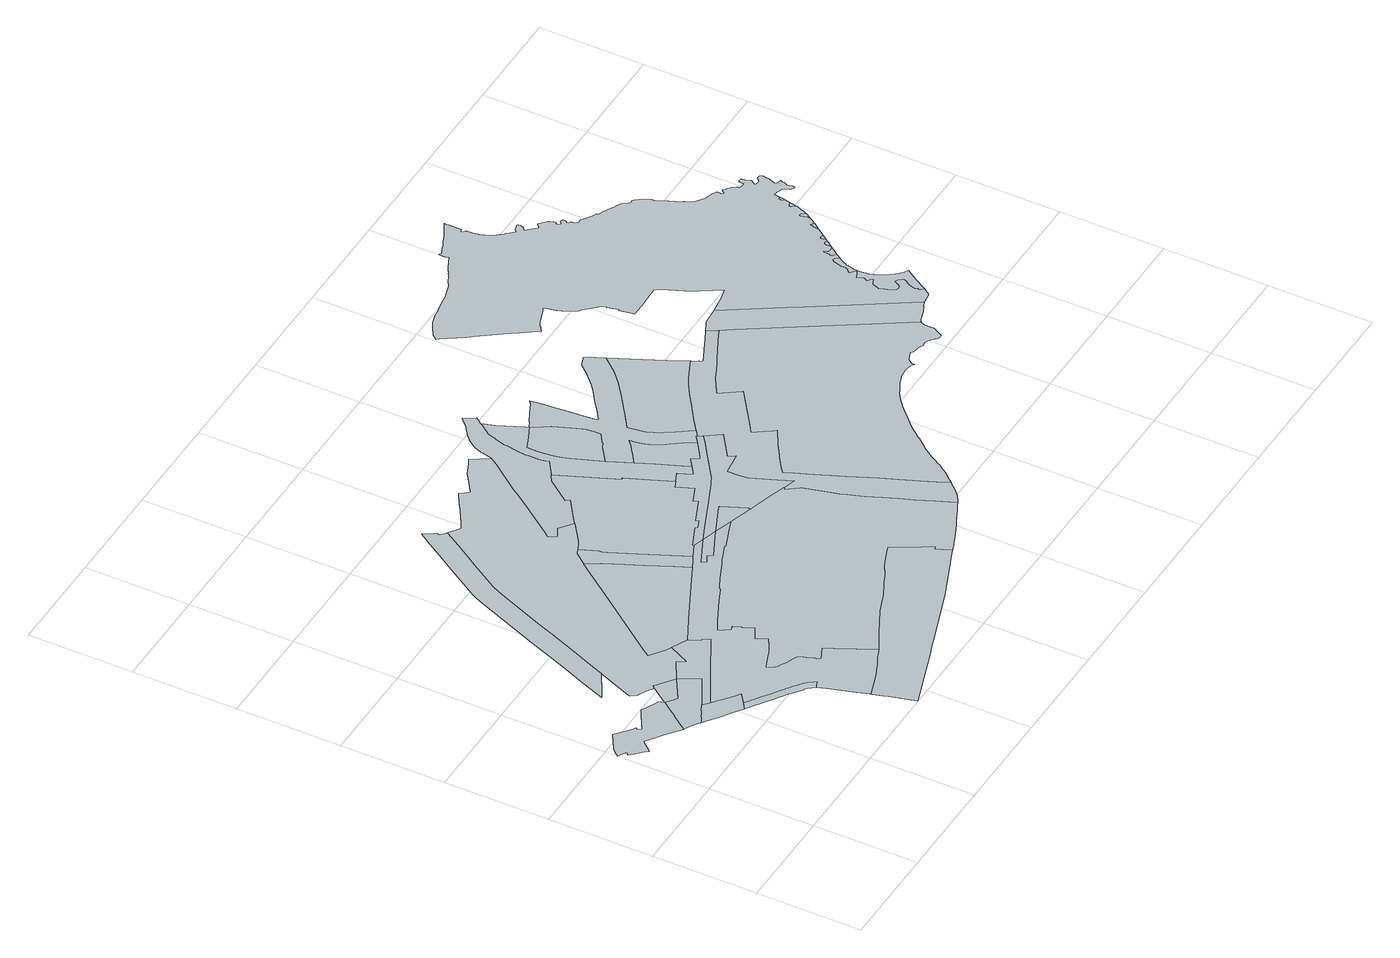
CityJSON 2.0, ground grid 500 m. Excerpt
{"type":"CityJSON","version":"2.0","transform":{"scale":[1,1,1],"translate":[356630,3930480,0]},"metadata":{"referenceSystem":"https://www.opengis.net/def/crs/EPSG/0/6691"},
"CityObjects":{
"object1":{"type":"GenericCityObject","attributes":{"function":"10","validFromType":"3","custodian":"神奈川県","notificationNumber":"神奈川県告示第1107号","prefecture":"14","city":"14150","floorAreaRate":4},"geometry":[{"type":"MultiSurface","lod":"1","boundaries":[[[0,1,2,3,4,5,6,7,8,9,10,11,12,13,14,15,16,17,18,19,20,21,22,23,24,25,26,27,28,29,30,31,32,33,34,35,36,37,38,39,40,41,42,43,44,45,46,47,48,49,50,51,52,53,54,55,56,57,58,59]]]}]},
"object2":{"type":"GenericCityObject","attributes":{"function":"10","validFromType":"3","custodian":"神奈川県","notificationNumber":"神奈川県告示第1107号","prefecture":"14","city":"14150","floorAreaRate":4},"geometry":[{"type":"MultiSurface","lod":"1","boundaries":[[[60,61,62,63,64,65,66,67,68,69,70,71,72,73,74,75,76,77,78,79,80,81,82,83,84,85,86,87,88,89,90,91,92,93]]]}]},
"object3":{"type":"GenericCityObject","attributes":{"function":"10","validFromType":"3","custodian":"神奈川県","notificationNumber":"神奈川県告示第1107号","prefecture":"14","city":"14150","floorAreaRate":5},"geometry":[{"type":"MultiSurface","lod":"1","boundaries":[[[94,95,96,97,98,99,68,67,66,65,64,63,62,61,60,93,100,101,102,103,104,59,58,57,56,55,54,53,52,51,50,49,48,47,46,45,44]]]}]},
"object4":{"type":"GenericCityObject","attributes":{"function":"9","validFromType":"3","custodian":"神奈川県","notificationNumber":"神奈川県告示第11号","prefecture":"14","city":"14150","floorAreaRate":3},"geometry":[{"type":"MultiSurface","lod":"1","boundaries":[[[105,106,59,104,103,102]]]}]},
"object5":{"type":"GenericCityObject","attributes":{"function":"9","validFromType":"3","custodian":"神奈川県","notificationNumber":"神奈川県告示第11号","prefecture":"14","city":"14150","floorAreaRate":2},"geometry":[{"type":"MultiSurface","lod":"1","boundaries":[[[74,107,108,109,110,111,112,113,114,115,116,117,118,119,120,121,122,123,124,125,126,127,128,129,130,131,132,133,134,135,136,137,138,139,140,141,142,143,144,145,146,147,148,149,150,151,152,153,154,155,156,157,158,159,160,161,162,75]]]}]},
"object6":{"type":"GenericCityObject","attributes":{"function":"9","validFromType":"3","custodian":"神奈川県","notificationNumber":"神奈川県告示第11号","prefecture":"14","city":"14150","floorAreaRate":3},"geometry":[{"type":"MultiSurface","lod":"1","boundaries":[[[163,164,102,101,100,93,92,165,166,167,168,169,170]]]}]},
"object7":{"type":"GenericCityObject","attributes":{"function":"6","validFromType":"3","custodian":"神奈川県","notificationNumber":"神奈川県告示第11号","prefecture":"14","city":"14150","floorAreaRate":2},"geometry":[{"type":"MultiSurface","lod":"1","boundaries":[[[171,172,173,174,175,176,177,178,179,180,181,182,183,184,185,186,187,188,189,190,191,192,193,194,195,196,197,198,199,200,201,202,203,204,205,206,207,208,209,210,211,212,213,214,215,216,217,218,219]]]}]},
"object8":{"type":"GenericCityObject","attributes":{"function":"5","validFromType":"3","custodian":"神奈川県","notificationNumber":"神奈川県告示第11号","prefecture":"14","city":"14150","floorAreaRate":2},"geometry":[{"type":"MultiSurface","lod":"1","boundaries":[[[220,221,222,223,224,225,226,169,168,167,166,165,92,91,90,89,88,87,86,85,84,83,82,81,80,79,78,77,76,75,162,161,160,159,158,157,156,155,154,153,152,151,150,149,148,147,146,145,144,143,142,141,140,139,138,137,136,135,134,133,132,131,130,129,128,127,126,125,227,228,229,230,231,232,233,234,235,236,237,238,239,240,241,242,243,244,245,246,247,248,249,250,251,252,253,254,255,256,257,258,259,260,261,262,263,264,265,266,267,268,269,270,271,272,273,274,275,276,277,278,279,280,281,282,283,284,285,286,287,288,289,290,291,292,293,294,295,296,297,298,299,300,301,302,303,304,305,306]]]}]},
"object9":{"type":"GenericCityObject","attributes":{"function":"3","validFromType":"3","custodian":"神奈川県","notificationNumber":"神奈川県告示第446号","prefecture":"14","city":"14150","floorAreaRate":2},"geometry":[{"type":"MultiSurface","lod":"1","boundaries":[[[226,225,224,223,307,308,309,310,311,312,313,314,315,316,317,318,319,170,169]]]}]},
"object10":{"type":"GenericCityObject","attributes":{"function":"5","validFromType":"3","custodian":"神奈川県","notificationNumber":"神奈川県告示第11号","prefecture":"14","city":"14150","floorAreaRate":2},"geometry":[{"type":"MultiSurface","lod":"1","boundaries":[[[199,198,197,196,195,194,193,192,191,190,189,188,187,186,185,184,183,320,321,322,323,324,325,106,105,102,164,163,170,319,318,317,316,315,314,313,312,326,327,328,329,330,331,332,333,334,335,336,337,338,339,340,341,342,343,344,345,346,347,348,349,350,351,352,353,354,355,356,357,358,359,360,361,200]]]}]},
"object11":{"type":"GenericCityObject","attributes":{"function":"23","validFromType":"3","custodian":"相模原市","notificationNumber":"相模原市告示第107号","prefecture":"14","city":"14150"},"geometry":[{"type":"MultiSurface","lod":"1","boundaries":[[[362,363,364,365,366,367,368,369,370,371,372,373,374,375,376,377,378,379,380,381,382,383,384,385,386,387,388,389,390,391,392,393,394,395,396,397,398,399,400,401,402,403,404,405,406,407,408,409,410,411,412,413,240,239,238,237,236,235,234,233,414,415,416,417,418,419,420,421,422,423,424,425,426,427,428,429,430,431,432,433,434]]]}]},
"object12":{"type":"GenericCityObject","attributes":{"function":"4","validFromType":"3","custodian":"神奈川県","notificationNumber":"神奈川県告示第446号","prefecture":"14","city":"14150","floorAreaRate":2},"geometry":[{"type":"MultiSurface","lod":"1","boundaries":[[[222,221,435,436,437,438,328,327,326,312,311,310,309,308,307,223]]]}]},
"object13":{"type":"GenericCityObject","attributes":{"function":"1","validFromType":"3","custodian":"神奈川県","notificationNumber":"神奈川県告示第446号","prefecture":"14","city":"14150","floorAreaRate":1},"geometry":[{"type":"MultiSurface","lod":"1","boundaries":[[[439,440,441,442,443,444,445,446,447,448,449,450,451,452,453,454,455,456,457,458,459,460,461,462,463,464,465,466,467,468,469,470,471,472,473,474,475,476,477,478,479,480,481,482,483,484,485,486,487,488,489,490,491,299,298,297,296,295,294,293,292,291,290,289,288,287,286,285,284,283,282,281,280,279,278,277,276,275,274,273,272,271,270,269,268,267,266,265,264,263,262,261,260,259,258,257,256,255,254,253,252,251,250,249,248,247,246,245,244,243,242,241,240,413,412,411,410,408,407,405,404,403,402,400,399,398,397,396,394,393,392,391,390,389,388,387,386,385,384,383,382,381,380,379,378,377,376,375,374,373,372,371,370,369,368,367,366,365,364,363,362,434,433]]]}]},
"object14":{"type":"GenericCityObject","attributes":{"function":"9","validFromType":"3","custodian":"神奈川県","notificationNumber":"神奈川県告示第11号","prefecture":"14","city":"14150","floorAreaRate":2},"geometry":[{"type":"MultiSurface","lod":"1","boundaries":[[[306,305,304,303,302,301,300]]]}]},
"object15":{"type":"GenericCityObject","attributes":{"function":"3","validFromType":"3","custodian":"神奈川県","notificationNumber":"神奈川県告示第446号","prefecture":"14","city":"14150","floorAreaRate":2},"geometry":[{"type":"MultiSurface","lod":"1","boundaries":[[[492,493,494,495,496,497,498,499,331,330,329,328,438,437,436,435,221,220,500,501,502,503,504,505,506,507,508,509,510]]]}]},
"object16":{"type":"GenericCityObject","attributes":{"function":"9","validFromType":"3","custodian":"神奈川県","notificationNumber":"神奈川県告示第11号","prefecture":"14","city":"14150","floorAreaRate":2},"geometry":[{"type":"MultiSurface","lod":"1","boundaries":[[[511,512,513,514,515,300,299,491]]]}]},
"object17":{"type":"GenericCityObject","attributes":{"function":"11","validFromType":"3","custodian":"神奈川県","notificationNumber":"神奈川県告示第11号","prefecture":"14","city":"14150","floorAreaRate":2},"geometry":[{"type":"MultiSurface","lod":"1","boundaries":[[[516,517,518,519,341,340,339,338,337,336,335,334,333,332,331,499,498,497,496,495,520,521,522,523,524,525,526,527,528,529,530,531,532,533,534,535,536,537,538,539,540,541,542,543,544,545,546,547,548,549,550,551,552,553,554,555,556,557,558,559,560,561,562,563,564,565,566,567,568,569,570,571,572]]]}]},
"object18":{"type":"GenericCityObject","attributes":{"function":"9","validFromType":"3","custodian":"神奈川県","notificationNumber":"神奈川県告示第11号","prefecture":"14","city":"14150","floorAreaRate":2},"geometry":[{"type":"MultiSurface","lod":"1","boundaries":[[[306,573,574,575,576,577,578,579,580,581,582,583,584,585,586,587,588,589,590,591,592,510,509,508,507,506,505,504,503,502,501,500,220]]]}]},
"object19":{"type":"GenericCityObject","attributes":{"function":"9","validFromType":"3","custodian":"神奈川県","notificationNumber":"神奈川県告示第11号","prefecture":"14","city":"14150","floorAreaRate":3},"geometry":[{"type":"MultiSurface","lod":"1","boundaries":[[[515,514,513,512,511,491,490,489,593,594,595,596,597,598,599,600,601,602,603,604,605,583,582,581,580,579,578,577,576,575,574,573,306,300]]]}]},
"object20":{"type":"GenericCityObject","attributes":{"function":"5","validFromType":"3","custodian":"神奈川県","notificationNumber":"神奈川県告示第11号","prefecture":"14","city":"14150","floorAreaRate":2},"geometry":[{"type":"MultiSurface","lod":"1","boundaries":[[[606,607,545,544,543,542,541,540,539,538,537,536,535,534,533,532,531,530,529,528,527,526,525,524,523,522,521,520,495,494,493,492,510,592,591,590,608,609,610,611,612,613,614,615,616,617,618,619,620,621,622]]]}]},
"object21":{"type":"GenericCityObject","attributes":{"function":"1","validFromType":"3","custodian":"神奈川県","notificationNumber":"神奈川県告示第446号","prefecture":"14","city":"14150","floorAreaRate":1},"geometry":[{"type":"MultiSurface","lod":"1","boundaries":[[[621,620,619,618,617,616,615,614,613,623,624,625,626,627,628,629,630,631,632,633,634,635,636,637,622]]]}]},
"object22":{"type":"GenericCityObject","attributes":{"function":"1","validFromType":"3","custodian":"神奈川県","notificationNumber":"神奈川県告示第446号","prefecture":"14","city":"14150","floorAreaRate":1},"geometry":[{"type":"MultiSurface","lod":"1","boundaries":[[[589,588,587,586,638,639,640,641,642,643,644,645,646,647,648,649,650,651,610,609,608,590]]]}]},
"object23":{"type":"GenericCityObject","attributes":{"function":"4","validFromType":"3","custodian":"神奈川県","notificationNumber":"神奈川県告示第446号","prefecture":"14","city":"14150","floorAreaRate":1.5},"geometry":[{"type":"MultiSurface","lod":"1","boundaries":[[[652,653,654,655,656,622,637,636,635,634,633,632,631,630,629,628,627,626,625,624,623,613,612,611,610,651,650,649,648,647,646,645,644,643,642,641,640,639,638,586,585,584,657,658,659,660,661,662,663,664,665,666,667,668,669,670,671,672,673,674,675,676,677,678,679,680,681,682,683,684,685,686,687,688,689,690,691,692]]]}]},
"object24":{"type":"GenericCityObject","attributes":{"function":"5","validFromType":"3","custodian":"神奈川県","notificationNumber":"神奈川県告示第11号","prefecture":"14","city":"14150","floorAreaRate":2},"geometry":[{"type":"MultiSurface","lod":"1","boundaries":[[[693,694,695,696,697,698,699,657,584,583,605,604,603,602,601,600,599,598,597,596,595,594,593,489,488,487,486,485,484,483,482,481,480,479,478,477,476,475,474,473,700,701,702,703,704,705,706,707,708,709,710,711,712,713,714,715,716,717,718,719,720,721,722,723,724,725,726,727,728,729,730,731,732,733,734,735,736,737,738,739,740,741,742,743,744,745,746,747,748,749,750,751]]]}]},
"object25":{"type":"GenericCityObject","attributes":{"function":"1","validFromType":"3","custodian":"神奈川県","notificationNumber":"神奈川県告示第446号","prefecture":"14","city":"14150","floorAreaRate":1},"geometry":[{"type":"MultiSurface","lod":"1","boundaries":[[[699,698,697,696,695,694,693,751,752,753,754,755,756,757,675,674,673,672,671,670,669,668,667,666,665,664,663,662,661,660,659,658,657]]]}]},
"object26":{"type":"GenericCityObject","attributes":{"function":"1","validFromType":"3","custodian":"神奈川県","notificationNumber":"神奈川県告示第446号","prefecture":"14","city":"14150","floorAreaRate":1},"geometry":[{"type":"MultiSurface","lod":"1","boundaries":[[[743,742,741,740,739,738,737,736,735,734,733,732,731,730,729,728,727,726,725,724,723,722,721,720,719,718,717,716,715,714,758,759,760,761,762,763,764,765,766,767,768,769,770,771,772,773,774,775,776,777,778,779,780,781,782,783,784,785,786,787,788,789,790,791,792,793,794,795,796,797,798,799,800,801,802,803,804,805,806,807,808,809,810,811,812,813,814,815,816,817,818,819,820,821,822,823,824,825,826,827,828,829,830,831,832,833,834,835,836,837,838,839,840,841,842,843,844,845,846,847,848,849,850,851,852,853,854,855,856,857,858,859,860,861,744]]]}]},
"object27":{"type":"GenericCityObject","attributes":{"function":"7","validFromType":"3","custodian":"神奈川県","notificationNumber":"神奈川県告示第11号","prefecture":"14","city":"14150","floorAreaRate":2},"geometry":[{"type":"MultiSurface","lod":"1","boundaries":[[[862,863,864,865,866,867,868,869,870,871,872,873,874,875,876,877,878,879,880,881,882,883,745,744,861,860]]]}]},
"object28":{"type":"GenericCityObject","attributes":{"function":"3","validFromType":"3","custodian":"神奈川県","notificationNumber":"神奈川県告示第446号","prefecture":"14","city":"14150","floorAreaRate":2},"geometry":[{"type":"MultiSurface","lod":"1","boundaries":[[[884,885,886,887,888,889,890,891,892,893,894,895,896,897,898,899,900,901,902,903,904,905,906,907,908,909,910,911,912,913,914,915,916,917,918,919,920,921,922,923,924,925,926,927,928,929,930,931,932,933,934,935,936,937,938,939,940,941,942,943,944,945,946,947,948,949,950,951,952,953,954,955,956,957,958,959,960,961,962,963,964,965,966,967,968,969,970,971,972,973,974,975,976,977,978,979,980,981,982,983,984,985,986,987,988,989,990,991,992,993,994,995,996,997,998,999,1000,1001,1002,1003,1004,1005,1006,1007,1008,1009,1010,1011,1012,1013,1014,1015,1016,1017,1018,1019,1020,1021,1022,1023,1024,1025,1026,1027,1028,1029,1030,1031,1032,1033,1034,1035,1036,1037,1038,1039,1040,1041,1042,1043,1044,1045,1046,880,879,878,877,876,875,1047,1048,1049,1050,1051,1052,1053,1054,1055,1056,1057,1058,1059,1060,1061,1062,1063,1064,1065,1066,1067,1068,1069,1070,1071,1072,1073,1074,1075,1076,1077,1078,1079,1080,1081,1082,1083,1084,1085,1086,1087,1088,1089,1090,1091,1092,1093,1094,1095,1096,1097,1098,1099,1100,1101,1102,1103,1104,1105,1106,1107,1108,1109,1110,1111,1112,1113,1114,1115,1116,1117,1118,1119,1120,1121,1122,1123,1124,1125,1126,1127,1128,1129,1130,1131,1132,1133,1134,1135,1136,1137,1138,1139,1140,1141,1142,1143,1144,1145,1146,1147,1148,1149,1150,1151,1152,1153,1154,1155,1156,1157,1158,1159,1160,1161,1162,1163,1164,1165,1166,1167,1168,1169,1170,1171,1172,1173,1174,1175,1176,1177,1178,1179,1180,1181,1182,1183,1184,1185,1186,1187,1188,1189,1190,1191,1192,1193,1194,1195,1196,1197,1198,1199,1200,1201,1202,1203,1204,1205,1206,1207,1208,1209,1210,1211,1212,1213,1214,1215,1216,1217,1218,1219,1220,1221,1222,1223,1224,1225,1226,1227,1228,1229,1230,1231,1232,1233,1234,1235,1236,1237,1238,1239,1240,1241,1242,1243,1244,1245,1246,1247,1248,1249,1250,1251,1252,1253,1254,1255,1256,1257,1258,1259,1260,1261,1262,1263,1264,1265,1266,1267,1268,1269,1270,1271,1272,1273,1274,1275,1276,1277,1278,1279,1280,1281,1282,1283,1284,1285,1286,1287,1288,1289,1290,1291,1292,1293,1294,1295,1296,1297,1298,1299,1300,1301,1302,1303,1304,1305,1306,1307,1308,1309,1310,1311,1312,1313,1314,1315,1316,1317,1318,1319,1320,1321,1322,1323,1324,1325,1326,1327,1328,1329,1330,1331,1332,1333,1334,1335,1336,1337]]]}]},
"object29":{"type":"GenericCityObject","attributes":{"function":"3","validFromType":"3","custodian":"神奈川県","notificationNumber":"神奈川県告示第11号","prefecture":"14","city":"14150","floorAreaRate":2},"geometry":[{"type":"MultiSurface","lod":"1","boundaries":[[[1338,1339,1340,1341,1342,1343,1344,1345,1346,1347,1348,1349,1350,1351,1352,1353,1354,1355,1356,1357,1358,1359,1360,1361,1362,1363,1364,1365,1366,1367,1368,1369,1370,1371,1372,1373,1120,1119,1118,1117,1116,1115,1114,1113,1112,1111,1110,1109,1108,1107,1106,1105,1104,1103,1102,1101,1100,1099,1098,1097,1096,1095,1094,1093,1092,1091,1090,1089,1088,1087,1086,1085,1084,1083,1082,1081,1080,1079,1078,1077,1076,1075,1074,1073,1072,1071,1070,1069,1068,1067,1066,1065,1064,1063,1062,1061,1060,1059,1058]]]}]},
"object30":{"type":"GenericCityObject","attributes":{"function":"3","validFromType":"3","custodian":"神奈川県","notificationNumber":"神奈川県告示第446号","prefecture":"14","city":"14150","floorAreaRate":2},"geometry":[{"type":"MultiSurface","lod":"1","boundaries":[[[1374,1375,1132,1131,1130,1129,1128,1127,1126,1125,1124,1123]]]}]},
"object31":{"type":"GenericCityObject","attributes":{"function":"3","validFromType":"3","custodian":"神奈川県","notificationNumber":"神奈川県告示第11号","prefecture":"14","city":"14150","floorAreaRate":2},"geometry":[{"type":"MultiSurface","lod":"1","boundaries":[[[1376,1377,1378,1143,1142,1141,1140,1139,1138,1137,1136,1135,1134,1133]]]}]},
"object32":{"type":"GenericCityObject","attributes":{"function":"3","validFromType":"3","custodian":"神奈川県","notificationNumber":"神奈川県告示第11号","prefecture":"14","city":"14150","floorAreaRate":2},"geometry":[{"type":"MultiSurface","lod":"1","boundaries":[[[1379,1151,1150,1149,1148,1147,1146,1145]]]}]},
"object33":{"type":"GenericCityObject","attributes":{"function":"3","validFromType":"3","custodian":"神奈川県","notificationNumber":"神奈川県告示第11号","prefecture":"14","city":"14150","floorAreaRate":2},"geometry":[{"type":"MultiSurface","lod":"1","boundaries":[[[1380,1160,1159,1158,1157,1156,1155,1154]]]}]},
"object34":{"type":"GenericCityObject","attributes":{"function":"3","validFromType":"3","custodian":"神奈川県","notificationNumber":"神奈川県告示第11号","prefecture":"14","city":"14150","floorAreaRate":2},"geometry":[{"type":"MultiSurface","lod":"1","boundaries":[[[1381,1382,1172,1171,1170,1169,1168,1167,1166,1165,1164]]]}]},
"object35":{"type":"GenericCityObject","attributes":{"function":"3","validFromType":"3","custodian":"神奈川県","notificationNumber":"神奈川県告示第11号","prefecture":"14","city":"14150","floorAreaRate":2},"geometry":[{"type":"MultiSurface","lod":"1","boundaries":[[[1383,1384,1193,1192,1191,1190,1189,1188,1187,1186,1185,1184]]]}]},
"object36":{"type":"GenericCityObject","attributes":{"function":"3","validFromType":"3","custodian":"神奈川県","notificationNumber":"神奈川県告示第11号","prefecture":"14","city":"14150","floorAreaRate":2},"geometry":[{"type":"MultiSurface","lod":"1","boundaries":[[[1385,1205,1204,1203,1202,1201,1200,1199,1198,1197,1196,1195]]]}]}
},
"vertices":[
[405,935,0],[402,952,0],[395,959,0],[386,963,0],[342,985,0],[315,999,0],[300,990,0],[281,979,0],[242,957,0],[207,934,0],[194,954,0],[204,962,0],[181,977,0],[160,993,0],[117,1028,0],[73,1000,0],[49,985,0],[43,982,0],[29,973,0],[15,955,0],[12,951,0],[7,943,0],[43,919,0],[32,907,0],[50,889,0],[53,886,0],[58,881,0],[63,876,0],[68,870,0],[81,856,0],[96,840,0],[105,851,0],[109,856,0],[126,876,0],[142,892,0],[155,882,0],[217,837,0],[224,832,0],[231,826,0],[264,802,0],[271,797,0],[273,795,0],[285,786,0],[286,785,0],[291,782,0],[298,792,0],[304,801,0],[315,815,0],[324,825,0],[337,844,0],[344,853,0],[347,857,0],[351,861,0],[361,875,0],[370,887,0],[379,899,0],[382,904,0],[387,911,0],[397,923,0],[406,935,0],
[456,786,0],[439,777,0],[426,769,0],[414,763,0],[404,758,0],[390,750,0],[378,743,0],[368,738,0],[365,737,0],[368,734,0],[384,721,0],[430,689,0],[474,659,0],[480,655,0],[529,621,0],[562,643,0],[565,645,0],[585,660,0],[599,670,0],[609,678,0],[587,693,0],[580,697,0],[575,701,0],[571,704,0],[563,710,0],[559,713,0],[548,722,0],[535,734,0],[530,738,0],[525,742,0],[519,746,0],[501,760,0],[494,765,0],[465,791,0],
[296,780,0],[302,779,0],[304,777,0],[346,750,0],[359,740,0],[363,738,0],[545,834,0],[615,872,0],[565,964,0],[454,898,0],[444,906,0],
[477,1030,0],[466,1016,0],
[534,617,0],[548,608,0],[574,591,0],[589,580,0],[593,577,0],[628,553,0],[634,549,0],[636,547,0],[663,529,0],[671,525,0],[710,498,0],[711,495,0],[758,461,0],[765,459,0],[774,452,0],[786,436,0],[794,425,0],[795,424,0],[797,420,0],[801,423,0],[808,426,0],[817,430,0],[826,434,0],[831,436,0],[828,441,0],[824,446,0],[818,454,0],[814,460,0],[808,467,0],[799,476,0],[793,481,0],[788,486,0],[781,492,0],[772,498,0],[761,507,0],[755,511,0],[745,518,0],[740,522,0],[730,528,0],[723,533,0],[715,538,0],[702,547,0],[697,550,0],[692,554,0],[679,562,0],[670,568,0],[656,578,0],[645,585,0],[636,592,0],[622,601,0],[613,607,0],[600,616,0],[596,619,0],[581,629,0],[573,634,0],[567,639,0],
[681,978,0],[659,1018,0],[665,858,0],[857,961,0],[841,993,0],[836,991,0],[808,1044,0],[734,1080,0],
[582,1870,0],[521,1719,0],[483,1624,0],[430,1492,0],[389,1391,0],[354,1304,0],[337,1264,0],[307,1185,0],[311,1187,0],[320,1191,0],[380,1225,0],[396,1235,0],[442,1260,0],[459,1301,0],[478,1348,0],[512,1431,0],[536,1490,0],[566,1564,0],[585,1612,0],[613,1682,0],[639,1748,0],[685,1859,0],[701,1897,0],[720,1934,0],[746,1977,0],[774,2020,0],[804,2068,0],[835,2115,0],[883,2189,0],[934,2268,0],[927,2271,0],[920,2280,0],[905,2295,0],[906,2297,0],[911,2304,0],[906,2309,0],[904,2312,0],[899,2319,0],[887,2339,0],[875,2358,0],[822,2277,0],[789,2226,0],[746,2159,0],[702,2091,0],[647,2004,0],[637,1988,0],[622,1962,0],[608,1933,0],[596,1901,0],
[1362,1315,0],[1297,1284,0],[1271,1271,0],[1231,1252,0],[1120,1198,0],[965,1122,0],[921,1102,0],[799,417,0],[807,398,0],[810,391,0],[852,256,0],[853,252,0],[869,201,0],[869,199,0],[904,210,0],[973,234,0],[989,241,0],[1053,269,0],[1091,288,0],[1114,297,0],[1140,307,0],[1055,479,0],[1051,486,0],[1047,494,0],[1033,521,0],[1002,506,0],[996,503,0],[970,491,0],[968,494,0],[966,501,0],[962,514,0],[960,520,0],[957,528,0],[953,538,0],[951,543,0],[949,551,0],[945,564,0],[941,572,0],[938,579,0],[935,584,0],[932,587,0],[928,589,0],[917,593,0],[912,595,0],[886,605,0],[878,609,0],[858,619,0],[836,630,0],[831,635,0],[828,637,0],[812,671,0],[830,679,0],[863,693,0],[889,702,0],[900,706,0],[943,729,0],[943,730,0],[976,749,0],[949,800,0],[1013,834,0],[990,884,0],[992,885,0],[976,923,0],[954,913,0],[940,938,0],[925,960,0],[922,965,0],[979,996,0],[1095,1052,0],[1161,1080,0],[1170,1092,0],[1224,1117,0],[1310,1156,0],[1333,1167,0],[1362,1180,0],[1418,1203,0],[1420,1196,0],[1497,1225,0],[1516,1233,0],[1568,1253,0],[1483,1278,0],[1339,1210,0],[1334,1219,0],[1326,1233,0],[1290,1215,0],[1279,1239,0],[1410,1301,0],
[1198,1325,0],[1145,1440,0],[1111,1516,0],[1071,1604,0],[1061,1613,0],[1032,1667,0],[879,1463,0],[802,1360,0],[684,1204,0],[655,1165,0],[639,1142,0],[682,1111,0],[708,1094,0],
[380,1107,0],[371,1084,0],[387,1061,0],[391,1059,0],[398,1055,0],[445,1031,0],[1075,1722,0],[1075,1723,0],[1103,1734,0],[1135,1748,0],[1151,1759,0],[1244,1825,0],[1180,1873,0],[1134,1847,0],[1115,1886,0],[1133,1910,0],[1206,2009,0],[1249,2066,0],[1294,2130,0],[1317,2163,0],[1421,2300,0],[1447,2337,0],[1421,2376,0],[1395,2417,0],[1390,2414,0],[1366,2402,0],[1354,2396,0],[1341,2391,0],[1335,2389,0],[1324,2384,0],[1312,2378,0],[1288,2362,0],[1238,2327,0],[1211,2308,0],[1207,2314,0],[1195,2328,0],[1180,2348,0],[1126,2315,0],[1093,2292,0],[1048,2266,0],[1023,2251,0],[987,2230,0],
[1849,362,0],[1838,384,0],[1824,412,0],[1838,419,0],[1830,435,0],[1812,465,0],[1767,546,0],[1740,591,0],[1721,585,0],[1671,564,0],[1668,563,0],[1662,561,0],[1654,557,0],[1635,549,0],[1621,541,0],[1596,526,0],[1584,519,0],[1579,517,0],[1576,515,0],[1555,506,0],[1534,496,0],[1520,489,0],[1512,485,0],[1503,481,0],[1481,470,0],[1469,464,0],[1462,461,0],[1452,457,0],[1445,454,0],[1432,449,0],[1423,446,0],[1375,428,0],[1367,425,0],[1357,420,0],[1351,416,0],[1336,408,0],[1321,402,0],[1296,389,0],[1275,378,0],[1274,377,0],[1268,375,0],[1259,370,0],[1251,366,0],[1247,364,0],[1247,363,0],[1237,358,0],[1208,343,0],[1202,340,0],[1185,331,0],[1165,319,0],[1153,312,0],[1143,308,0],[870,192,0],[886,145,0],[888,138,0],[901,97,0],[902,92,0],[907,73,0],[911,58,0],[925,4,0],[1206,100,0],[1281,127,0],[1285,129,0],[1320,140,0],[1434,180,0],[1569,227,0],[1580,231,0],[1744,299,0],[1757,305,0],[1801,324,0],[1855,345,0],[1857,344,0],[1857,345,0],
[1198,1499,0],[1146,1615,0],[1136,1637,0],[1137,1651,0],
[1858,344,0],[1861,346,0],[1863,347,0],[1877,352,0],[1881,353,0],[1888,356,0],[1900,362,0],[1906,364,0],[1913,367,0],[1916,368,0],[1927,373,0],[1942,380,0],[1949,383,0],[1954,385,0],[1958,387,0],[1975,394,0],[1983,398,0],[1984,398,0],[2005,409,0],[2025,419,0],[2032,422,0],[2035,424,0],[2049,430,0],[2049,431,0],[2058,435,0],[2066,439,0],[2079,445,0],[2080,445,0],[2087,449,0],[2089,450,0],[2095,452,0],[2110,461,0],[2118,465,0],[2134,472,0],[2138,474,0],[2125,507,0],[2101,563,0],[2066,643,0],[2041,704,0],[2013,769,0],[1986,837,0],[1970,877,0],[1959,908,0],[1949,931,0],[1946,939,0],[1941,962,0],[1927,1015,0],[1906,1093,0],[1903,1099,0],[1862,1156,0],[1874,1162,0],[1783,1189,0],[1679,1219,0],
[1645,1682,0],[1600,1791,0],[1591,1785,0],[1472,2064,0],[1441,2044,0],[1357,1933,0],[1370,1914,0],[1284,1854,0],[1360,1316,0],[1357,1322,0],[1465,1369,0],[1470,1357,0],[1509,1374,0],[1503,1387,0],[1619,1437,0],[1609,1459,0],[1687,1491,0],[1654,1569,0],[1687,1583,0],
[1683,1231,0],[1635,1344,0],[1603,1331,0],[1549,1307,0],[1502,1287,0],
[1463,2399,0],[1462,2393,0],[1460,2385,0],[1450,2340,0],[1546,2112,0],[1542,2131,0],[1540,2138,0],[1537,2161,0],[1537,2178,0],[1536,2211,0],[1536,2222,0],[1537,2232,0],[1541,2266,0],[1550,2322,0],[1551,2332,0],[1553,2341,0],[1555,2348,0],[1561,2365,0],[1564,2375,0],[1567,2384,0],[1568,2390,0],[1575,2409,0],[1580,2424,0],[1581,2429,0],[1585,2433,0],[1596,2447,0],[1610,2466,0],[1616,2474,0],[1619,2478,0],[1624,2487,0],[1628,2492,0],[1647,2516,0],[1617,2570,0],[1615,2567,0],[1607,2559,0],[1586,2538,0],[1582,2534,0],[1553,2512,0],[1543,2505,0],[1539,2502,0],[1535,2499,0],[1533,2497,0],[1527,2493,0],[1520,2486,0],[1513,2479,0],[1506,2472,0],[1500,2465,0],[1488,2449,0],[1485,2444,0],[1483,2442,0],[1478,2434,0],[1477,2433,0],[1477,2431,0],[1472,2421,0],[1470,2416,0],[1469,2414,0],[1468,2411,0],
[1480,1331,0],[1558,1366,0],[1635,1398,0],[1699,1426,0],[1743,1445,0],[1757,1451,0],[1780,1462,0],[1823,1492,0],[1895,1545,0],[1958,1589,0],[2004,1622,0],[1989,1644,0],[1987,1647,0],[1956,1624,0],[1895,1581,0],[1870,1564,0],[1847,1597,0],[1806,1568,0],[1763,1538,0],[1734,1604,0],
[1930,1145,0],[1902,1212,0],[1866,1296,0],[1854,1324,0],[1851,1368,0],[1849,1417,0],[1849,1424,0],[1869,1427,0],[1916,1433,0],[1957,1438,0],[1936,1471,0],[2052,1554,0],[2021,1599,0],
[1695,2311,0],[1642,2427,0],[1790,1608,0],[1744,1715,0],[1710,1793,0],[1693,1834,0],[1679,1867,0],[1661,1907,0],[1622,1999,0],[1604,2046,0],[1595,2080,0],[1587,2114,0],[1583,2147,0],[1580,2188,0],[1581,2239,0],[1641,2265,0],[1701,2294,0],
[1678,1921,0],[1698,1935,0],[1720,1951,0],[1735,1962,0],[1754,1970,0],[1768,1981,0],[1809,2008,0],[1806,2043,0],[1804,2060,0],[1802,2076,0],[1798,2091,0],[1791,2116,0],[1781,2140,0],[1749,2214,0],[1710,2273,0],
[1921,1675,0],[1890,1719,0],[1869,1749,0],[1855,1775,0],[1845,1796,0],[1838,1817,0],[1833,1838,0],[1830,1858,0],[1827,1881,0],[1817,1874,0],[1803,1859,0],[1778,1842,0],[1747,1819,0],[1720,1801,0],
[1843,2367,0],[1834,2360,0],[1817,2351,0],[1734,2312,0],[1732,2309,0],[2020,1666,0],[1971,1737,0],[1958,1755,0],[1943,1777,0],[1934,1792,0],[1922,1816,0],[1914,1836,0],[1908,1858,0],[1904,1877,0],[1896,1931,0],[1963,1978,0],[2004,2008,0],[2075,2059,0],[2107,2082,0],[2131,2100,0],[2165,2131,0],[2191,2156,0],[2230,2200,0],[2251,2227,0],[2231,2268,0],[2210,2309,0],[2210,2310,0],[2162,2293,0],[2135,2261,0],[2113,2238,0],[2072,2199,0],[2037,2170,0],[1984,2133,0],[1930,2093,0],[1882,2059,0],[1878,2097,0],[1873,2153,0],[1868,2214,0],[1864,2257,0],[1860,2311,0],[1852,2374,0],
[2361,1882,0],[2301,1854,0],[2266,1835,0],[2242,1821,0],[2214,1802,0],[2156,1761,0],[2085,1712,0],[2143,477,0],[2157,485,0],[2164,490,0],[2173,496,0],[2183,504,0],[2193,512,0],[2194,513,0],[2195,514,0],[2196,515,0],[2206,524,0],[2209,528,0],[2210,529,0],[2217,536,0],[2235,557,0],[2238,560,0],[2212,617,0],[2185,682,0],[2148,766,0],[2117,842,0],[2061,969,0],[2036,1029,0],[2020,1065,0],[1996,1124,0],[1975,1172,0],[1956,1217,0],[1989,1243,0],[2015,1262,0],[2069,1297,0],[2104,1319,0],[2184,1365,0],[2174,1379,0],[2153,1410,0],[2137,1433,0],[2118,1458,0],[2157,1484,0],[2337,1613,0],[2273,1706,0],[2283,1713,0],[2319,1736,0],[2356,1757,0],[2434,1794,0],[2470,1812,0],[2517,1835,0],[2575,1864,0],[2637,1894,0],[2608,1941,0],[2561,1918,0],[2429,1854,0],[2425,1863,0],[2421,1871,0],[2416,1880,0],[2405,1901,0],
[2400,1911,0],[2395,1923,0],[2386,1939,0],[2383,1946,0],[2381,1946,0],[2379,1949,0],
[2251,575,0],[2252,577,0],[2253,578,0],[2259,585,0],[2267,594,0],[2284,614,0],[2292,625,0],[2299,636,0],[2317,660,0],[2320,666,0],[2333,691,0],[2339,700,0],[2346,713,0],[2348,716,0],[2361,735,0],[2362,736,0],[2377,757,0],[2396,779,0],[2415,802,0],[2424,813,0],[2432,827,0],[2444,841,0],[2453,852,0],[2460,861,0],[2465,866,0],[2468,869,0],[2472,874,0],[2479,882,0],[2545,949,0],[2551,954,0],[2553,956,0],[2566,970,0],[2577,979,0],[2583,984,0],[2594,993,0],[2605,1003,0],[2611,1007,0],[2631,1022,0],[2644,1030,0],[2658,1037,0],[2671,1044,0],[2692,1055,0],[2702,1060,0],[2722,1067,0],[2743,1075,0],[2745,1075,0],[2752,1076,0],[2776,1078,0],[2781,1079,0],[2797,1078,0],[2804,1077,0],[2823,1073,0],[2827,1072,0],[2839,1064,0],[2839,1077,0],[2856,1100,0],[2898,1116,0],[2906,1110,0],[2909,1107,0],[2912,1106,0],[2915,1105,0],[2922,1103,0],[2940,1101,0],[2945,1100,0],[2948,1098,0],[2951,1097,0],[2954,1095,0],[2955,1095,0],[2958,1096,0],[2958,1093,0],[2963,1094,0],[2964,1091,0],[2968,1092,0],[2970,1092,0],[2976,1093,0],[2984,1095,0],[3000,1088,0],[3005,1083,0],[3006,1082,0],[3009,1079,0],[3034,1058,0],[3037,1056,0],[3040,1055,0],[3043,1055,0],[3047,1054,0],[3052,1054,0],[3059,1055,0],[3064,1069,0],[3067,1075,0],[3069,1078,0],[3078,1096,0],[3083,1106,0],[3083,1116,0],[3084,1123,0],[3084,1136,0],[3083,1140,0],[3082,1144,0],[3082,1147,0],[3083,1150,0],[3085,1153,0],[3086,1156,0],[3092,1169,0],[3093,1170,0],[2673,1838,0],
[3095,1173,0],[3101,1178,0],[3108,1180,0],[3115,1182,0],[3130,1187,0],[3139,1190,0],[3154,1195,0],[3163,1199,0],[3167,1200,0],[3179,1206,0],[3188,1211,0],[3190,1213,0],[3209,1220,0],[3214,1222,0],[2917,1694,0],[2905,1714,0],[2904,1714,0],[2742,1972,0],[2741,1973,0],[2740,1973,0],[2663,1965,0],[2655,1964,0],
[2937,2818,0],[2926,2808,0],[2912,2823,0],[2923,2833,0],[2921,2843,0],[2921,2846,0],[2915,2862,0],[2885,2892,0],[2881,2893,0],[2875,2894,0],[2870,2889,0],[2859,2878,0],[2857,2880,0],[2829,2909,0],[2815,2923,0],[2813,2926,0],[2824,2936,0],[2830,2942,0],[2834,2955,0],[2833,2965,0],[2832,2967,0],[2827,2969,0],[2811,2961,0],[2800,2961,0],[2789,2951,0],[2779,2961,0],[2764,2977,0],[2758,2983,0],[2754,2984,0],[2747,2991,0],[2740,2998,0],[2740,3003,0],[2736,3007,0],[2733,3011,0],[2724,3023,0],[2723,3024,0],[2717,3035,0],[2710,3047,0],[2706,3058,0],[2702,3069,0],[2699,3081,0],[2697,3088,0],[2695,3099,0],[2695,3103,0],[2694,3125,0],[2693,3126,0],[2693,3139,0],[2682,3148,0],[2678,3153,0],[2678,3154,0],[2682,3158,0],[2693,3162,0],[2693,3168,0],[2692,3222,0],[2691,3232,0],[2690,3243,0],[2685,3239,0],[2677,3235,0],[2647,3218,0],[2617,3203,0],[2586,3190,0],[2559,3176,0],[2556,3175,0],[2546,3172,0],[2535,3167,0],[2518,3159,0],[2514,3158,0],[2513,3159,0],[2510,3161,0],[2508,3163,0],[2504,3165,0],[2503,3158,0],[2503,3149,0],[2503,3143,0],[2503,3136,0],[2504,3132,0],[2506,3126,0],[2509,3118,0],[2447,3091,0],[2437,3085,0],[2418,3073,0],[2416,3072,0],[2411,3069,0],[2393,3059,0],[2373,3049,0],[2342,3031,0],[2293,3016,0],[2270,3009,0],[2240,3005,0],[2207,2999,0],[2190,2995,0],[2171,2992,0],[2156,2991,0],[2154,2990,0],[2148,2989,0],[2128,2984,0],[2103,2976,0],[2083,2965,0],[2070,2958,0],[2045,2943,0],[2035,2937,0],[2026,2928,0],[2014,2914,0],[2023,2901,0],[2041,2875,0],[2064,2841,0],[2076,2822,0],[2087,2807,0],[2107,2779,0],[2137,2741,0],[2181,2680,0],[2219,2627,0],[2264,2560,0],[2268,2553,0],[2272,2547,0],[2289,2559,0],[2295,2563,0],[2301,2570,0],[2304,2572,0],[2306,2574,0],[2312,2577,0],[2316,2579,0],[2345,2591,0],[2375,2600,0],[2391,2606,0],[2410,2615,0],[2413,2598,0],[2417,2578,0],[2419,2567,0],[2423,2556,0],[2431,2537,0],[2439,2518,0],[2451,2496,0],[2458,2484,0],[2465,2474,0],[2475,2465,0],[2485,2456,0],[2493,2448,0],[2502,2438,0],[2522,2418,0],[2527,2412,0],[2538,2396,0],[2547,2382,0],[2542,2380,0],[2545,2368,0],[2556,2328,0],[2550,2326,0],[2558,2277,0],[2562,2256,0],[2637,2255,0],[2674,2257,0],[2740,2260,0],[2753,2234,0],[2768,2204,0],[2795,2141,0],[2809,2111,0],[2821,2089,0],[2853,2041,0],[2871,2013,0],[2878,1997,0],[2822,1984,0],[2788,1979,0],[2747,1973,0],[3215,1222,0],[3218,1222,0],[3227,1223,0],[3242,1225,0],[3255,1226,0],[3261,1229,0],[3265,1231,0],[3269,1233,0],[3271,1235,0],[3275,1241,0],[3283,1252,0],[3289,1261,0],[3289,1262,0],[3280,1272,0],[3271,1278,0],[3277,1287,0],[3271,1292,0],[3273,1304,0],[3280,1328,0],[3287,1342,0],[3298,1354,0],[3301,1368,0],[3299,1374,0],[3286,1387,0],[3276,1393,0],[3273,1393,0],[3259,1370,0],[3251,1361,0],[3244,1359,0],[3235,1360,0],[3227,1364,0],[3221,1373,0],[3215,1384,0],[3208,1410,0],[3199,1434,0],[3199,1438,0],[3205,1452,0],[3210,1468,0],[3213,1470,0],[3224,1474,0],[3232,1476,0],[3237,1480,0],[3238,1482,0],[3237,1485,0],[3233,1490,0],[3220,1497,0],[3218,1500,0],[3224,1510,0],[3228,1516,0],[3229,1521,0],[3224,1529,0],[3216,1543,0],[3215,1547,0],[3219,1552,0],[3233,1557,0],[3248,1564,0],[3251,1567,0],[3251,1570,0],[3247,1576,0],[3228,1590,0],[3228,1593,0],[3232,1598,0],[3243,1607,0],[3247,1609,0],[3249,1615,0],[3250,1621,0],[3249,1639,0],[3256,1662,0],[3262,1684,0],[3266,1690,0],[3271,1693,0],[3276,1691,0],[3281,1687,0],[3291,1668,0],[3293,1672,0],[3301,1683,0],[3309,1694,0],[3287,1709,0],[3294,1722,0],[3295,1726,0],[3295,1749,0],[3299,1756,0],[3309,1735,0],[3322,1732,0],[3337,1733,0],[3338,1734,0],[3342,1739,0],[3342,1740,0],[3342,1746,0],[3341,1752,0],[3340,1759,0],[3341,1766,0],[3343,1771,0],[3347,1775,0],[3352,1775,0],[3355,1774,0],[3361,1766,0],[3363,1769,0],[3373,1782,0],[3372,1782,0],[3367,1794,0],[3366,1800,0],[3370,1807,0],[3375,1809,0],[3388,1803,0],[3396,1814,0],[3411,1835,0],[3417,1842,0],[3416,1848,0],[3417,1859,0],[3418,1867,0],[3422,1877,0],[3425,1885,0],[3439,1872,0],[3440,1873,0],[3452,1891,0],[3461,1904,0],[3463,1908,0],[3461,1919,0],[3456,1935,0],[3454,1944,0],[3454,1953,0],[3457,1956,0],[3461,1956,0],[3466,1952,0],[3479,1935,0],[3482,1940,0],[3486,1949,0],[3487,1953,0],[3488,1954,0],[3489,1958,0],[3490,1959,0],[3493,1967,0],[3496,1974,0],[3496,1975,0],[3496,1976,0],[3501,1990,0],[3502,1997,0],[3497,2001,0],[3491,2007,0],[3487,2013,0],[3487,2018,0],[3489,2021,0],[3492,2024,0],[3497,2026,0],[3505,2027,0],[3509,2026,0],[3511,2034,0],[3515,2054,0],[3513,2056,0],[3509,2060,0],[3506,2065,0],[3506,2070,0],[3506,2074,0],[3506,2078,0],[3508,2082,0],[3510,2083,0],[3514,2083,0],[3520,2081,0],[3523,2096,0],[3525,2112,0],[3536,2110,0],[3538,2110,0],[3540,2110,0],[3572,2097,0],[3584,2067,0],[3596,2059,0],[3601,2059,0],[3609,2059,0],[3610,2072,0],[3607,2076,0],[3603,2095,0],[3606,2098,0],[3612,2111,0],[3611,2112,0],[3611,2121,0],[3614,2127,0],[3617,2132,0],[3614,2132,0],[3604,2133,0],[3602,2134,0],[3590,2140,0],[3589,2147,0],[3602,2179,0],[3603,2183,0],[3604,2192,0],[3605,2211,0],[3603,2219,0],[3600,2224,0],[3593,2225,0],[3588,2225,0],[3584,2224,0],[3571,2213,0],[3567,2209,0],[3563,2207,0],[3547,2211,0],[3543,2214,0],[3543,2215,0],[3556,2241,0],[3552,2251,0],[3547,2258,0],[3544,2282,0],[3531,2284,0],[3524,2279,0],[3524,2267,0],[3525,2261,0],[3522,2256,0],[3516,2256,0],[3500,2258,0],[3494,2259,0],[3490,2262,0],[3490,2267,0],[3491,2272,0],[3489,2274,0],[3485,2280,0],[3481,2286,0],[3477,2290,0],[3471,2295,0],[3463,2303,0],[3454,2310,0],[3443,2318,0],[3435,2305,0],[3429,2300,0],[3422,2303,0],[3420,2306,0],[3423,2319,0],[3424,2330,0],[3423,2331,0],[3413,2337,0],[3407,2342,0],[3405,2343,0],[3397,2344,0],[3384,2349,0],[3374,2352,0],[3368,2352,0],[3343,2368,0],[3325,2382,0],[3308,2403,0],[3301,2424,0],[3295,2432,0],[3271,2484,0],[3259,2508,0],[3252,2525,0],[3248,2537,0],[3246,2551,0],[3246,2554,0],[3241,2565,0],[3237,2572,0],[3232,2580,0],[3227,2588,0],[3223,2595,0],[3219,2599,0],[3214,2605,0],[3211,2609,0],[3207,2612,0],[3203,2617,0],[3200,2619,0],[3194,2616,0],[3190,2616,0],[3172,2633,0],[3167,2644,0],[3159,2649,0],[3156,2651,0],[3154,2652,0],[3138,2661,0],[3136,2662,0],[3121,2670,0],[3103,2680,0],[3100,2681,0],[3086,2688,0],[3054,2702,0],[3053,2707,0],[3049,2710,0],[3039,2715,0],[3025,2723,0],[3016,2729,0],[3007,2735,0],[2999,2740,0],[2986,2750,0],[2974,2749,0],[2968,2750,0],[2963,2754,0],[2959,2761,0],[2958,2772,0],[2956,2777,0],[2951,2782,0],[2942,2791,0],[2953,2801,0],[2952,2815,0],[2947,2817,0],[2946,2817,0],
[3299,1277,0],[3339,1342,0],[3362,1377,0],[3348,1386,0],[3340,1392,0],[3331,1399,0],[3327,1402,0],[3320,1409,0],[3315,1415,0],[3307,1424,0],[3302,1431,0],[3293,1442,0],[3289,1448,0],[3283,1459,0],[3279,1467,0],[3274,1477,0],[3268,1495,0],[3265,1503,0],[3263,1515,0],[3262,1516,0],[3260,1529,0],[3259,1534,0],[3258,1540,0],[3258,1549,0],[3258,1558,0],[3258,1565,0],[3258,1575,0],[3259,1583,0],[3261,1592,0],[3262,1600,0],[3264,1609,0],[3267,1619,0],[3269,1626,0],[3271,1630,0],[3277,1644,0],[3287,1662,0],
[3323,1713,0],[3336,1731,0],
[3346,1746,0],[3356,1759,0],[3358,1762,0],
[3381,1794,0],
[3426,1854,0],
[3468,1915,0],[3475,1927,0],
[3504,2002,0],[3506,2013,0],
[3518,2073,0]
]}
